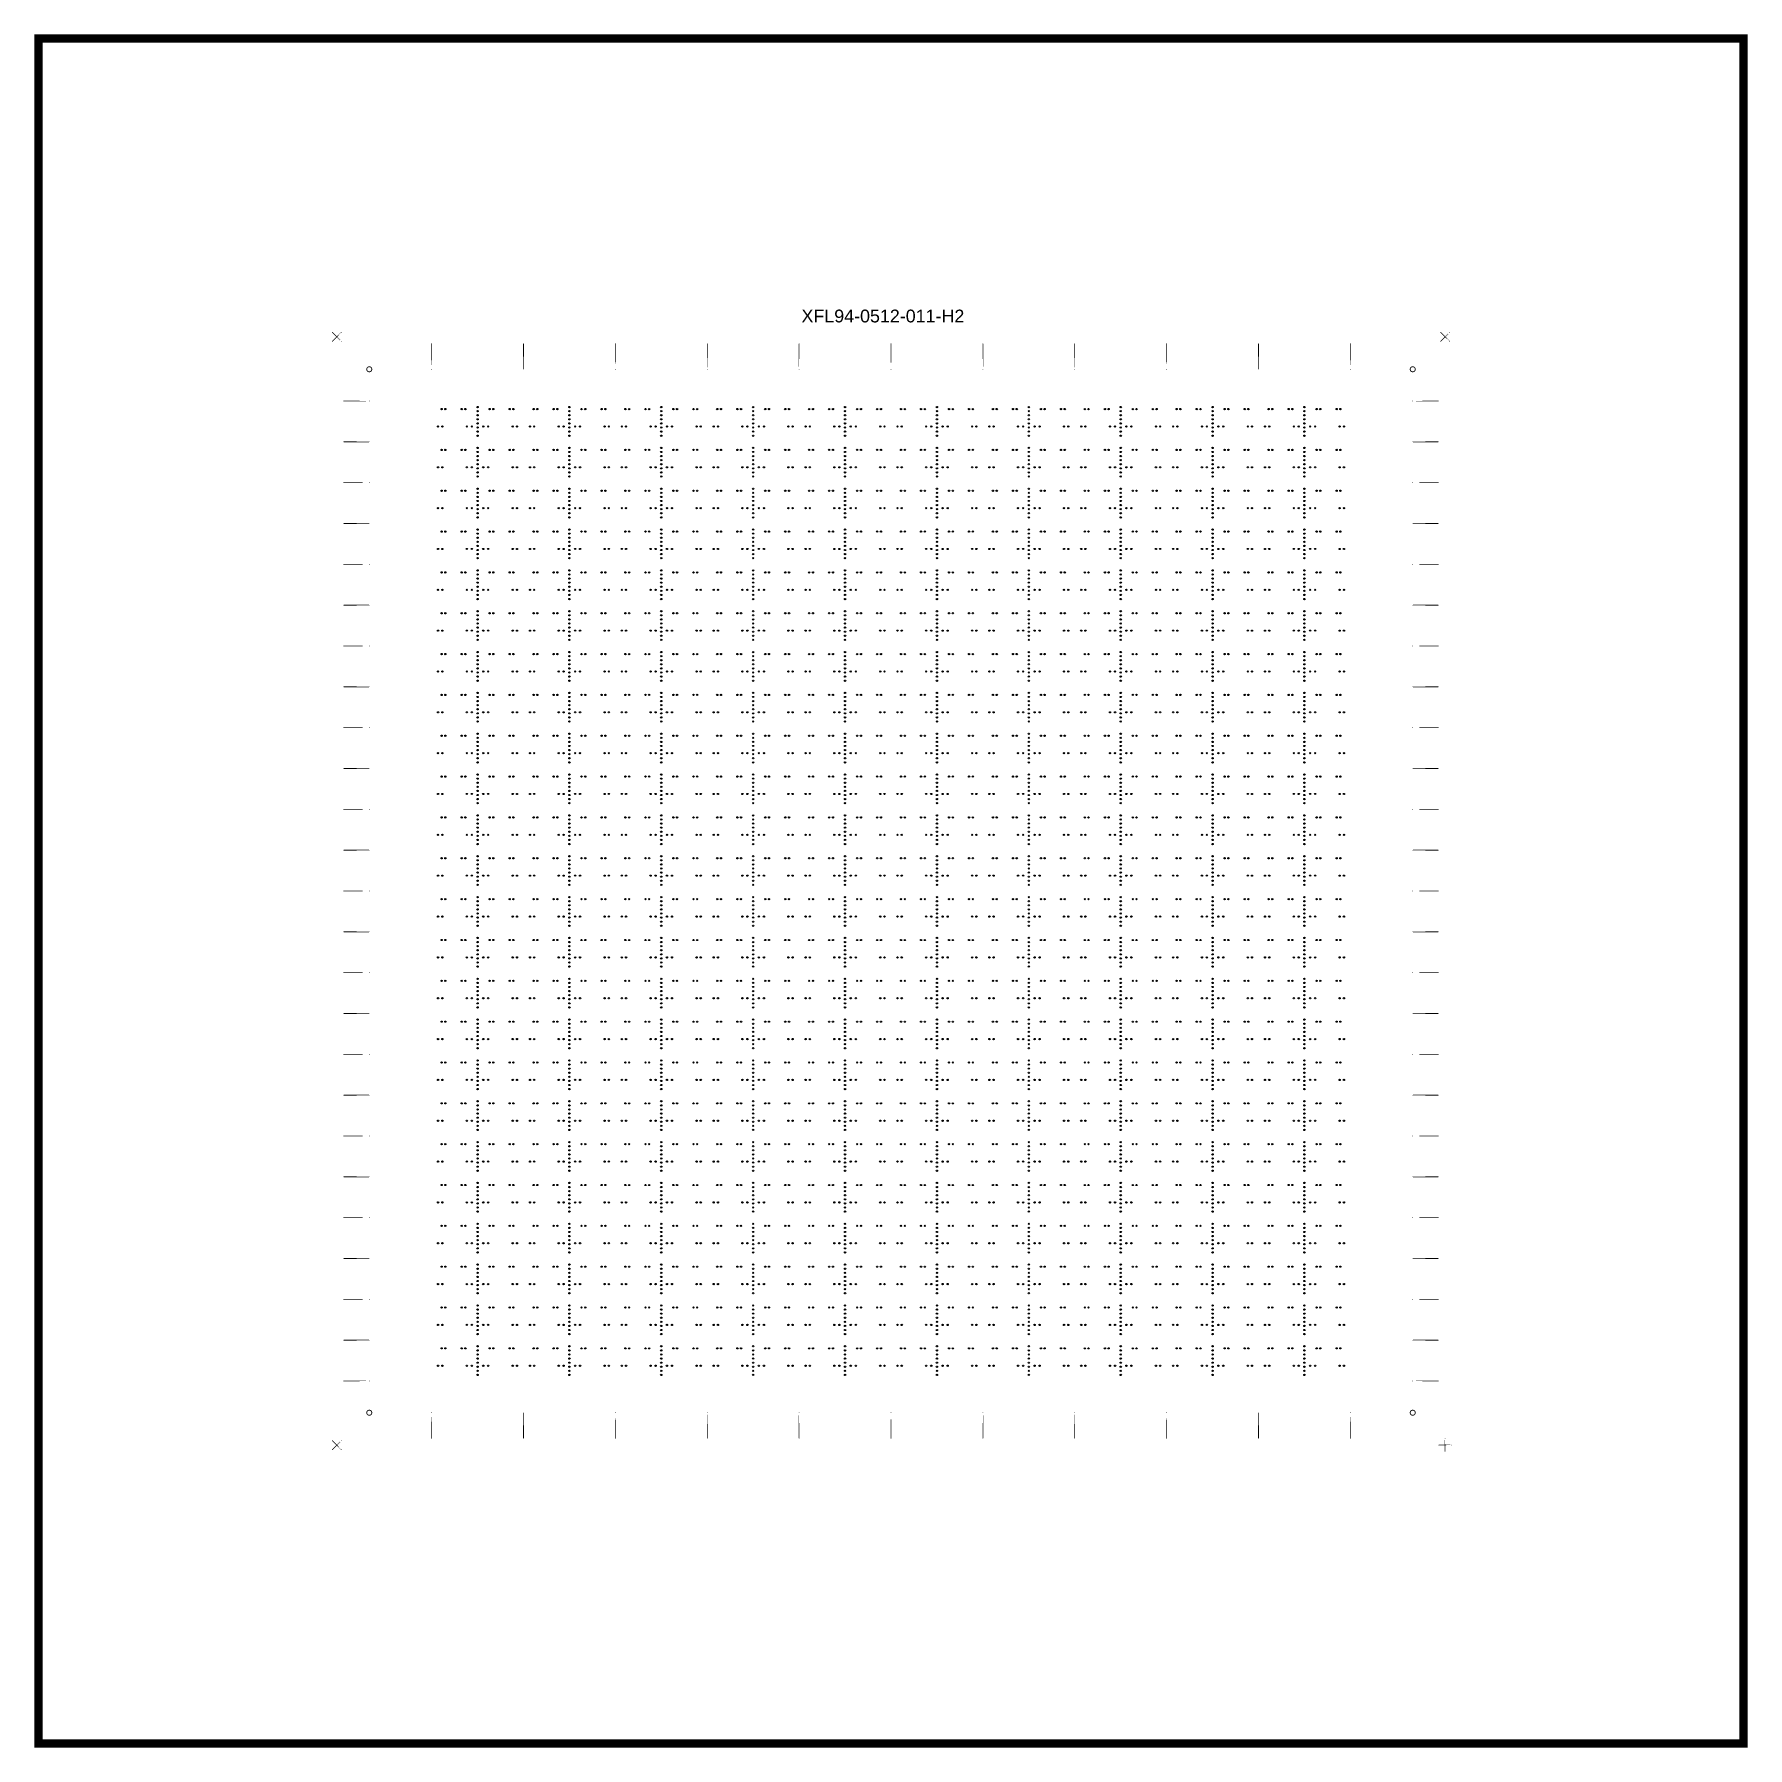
# Model space of a CAD drawing. Extents: x -100 to 100, y -100 to 100.
import ezdxf

# ---------------------------------------------------------------- set-up
doc = ezdxf.new("R2010")
doc.units = 0
doc.layers.get('0').update_dxf_attribs({"linetype": 'continuous'})
doc.layers.add('H2', color=7, linetype='continuous')
doc.styles.get("Standard").update_dxf_attribs({"font": 'ARIAL.TTF'})

# ---------------------------------------------------------------- blocks, each defined once
blk = doc.blocks.new('LDI_XFL94-0512-011_H2_B1')
at = {"layer": 'H2'}
for centre in [(-52.71, -53.65), (-52.28, -53.65), (-50.36, -53.65), (-49.92, -53.65), (-48.5, -53.41), (-48.5, -53.89), (-47.08, -53.65), (-46.65, -53.65), (-44.73, -53.65), (-44.29, -53.65), (-41.93, -53.65), (-41.5, -53.65), (-39.58, -53.65), (-39.14, -53.65), (-37.72, -53.41), (-37.72, -53.89), (-36.31, -53.65), (-35.87, -53.65), (-33.95, -53.65), (-33.51, -53.65), (-31.16, -53.65), (-30.72, -53.65), (-28.8, -53.65), (-28.37, -53.65), (-26.95, -53.41), (-26.95, -53.89), (-25.53, -53.65), (-25.09, -53.65), (-23.17, -53.65), (-22.74, -53.65), (-20.38, -53.65), (-19.94, -53.65), (-18.02, -53.65), (-17.59, -53.65), (-16.17, -53.41), (-16.17, -53.89), (-14.75, -53.65), (-14.31, -53.65), (-12.4, -53.65), (-11.96, -53.65), (-9.6, -53.65), (-9.16, -53.65), (-7.25, -53.65), (-6.81, -53.65), (-5.39, -53.41), (-5.39, -53.89), (-3.97, -53.65), (-3.53, -53.65), (-1.62, -53.65), (-1.18, -53.65), (1.18, -53.65), (1.62, -53.65), (3.53, -53.65), (3.97, -53.65), (5.39, -53.41), (5.39, -53.89), (6.81, -53.65), (7.25, -53.65), (9.16, -53.65), (9.6, -53.65), (11.96, -53.65), (12.4, -53.65), (14.31, -53.65), (14.75, -53.65), (16.17, -53.41), (16.17, -53.89), (17.59, -53.65), (18.02, -53.65), (19.94, -53.65), (20.38, -53.65), (22.74, -53.65), (23.17, -53.65), (25.09, -53.65), (25.53, -53.65), (26.95, -53.41), (26.95, -53.89), (28.37, -53.65), (28.8, -53.65), (30.72, -53.65), (31.16, -53.65), (33.51, -53.65), (33.95, -53.65), (35.87, -53.65), (36.31, -53.65), (37.72, -53.41), (37.72, -53.89), (39.14, -53.65), (39.58, -53.65), (41.5, -53.65), (41.93, -53.65), (44.29, -53.65), (44.73, -53.65), (46.65, -53.65), (47.08, -53.65), (48.5, -53.41), (48.5, -53.89), (49.92, -53.65), (50.36, -53.65), (52.28, -53.65), (52.71, -53.65), (-53.13, -55.69), (-52.63, -55.69), (-49.76, -55.69), (-49.17, -55.69), (-48.5, -54.37), (-48.5, -54.85), (-48.5, -55.33), (-48.5, -55.81), (-48.5, -56.29), (-47.83, -55.69), (-47.25, -55.69), (-44.37, -55.69), (-43.87, -55.69), (-42.35, -55.69), (-41.86, -55.69), (-38.98, -55.69), (-38.4, -55.69), (-37.72, -54.37), (-37.72, -54.85), (-37.72, -55.33), (-37.72, -55.81), (-37.72, -56.29), (-37.05, -55.69), (-36.47, -55.69), (-33.59, -55.69), (-33.1, -55.69), (-31.57, -55.69), (-31.08, -55.69), (-28.2, -55.69), (-27.62, -55.69), (-26.95, -54.37), (-26.95, -54.85), (-26.95, -55.33), (-26.95, -55.81), (-26.95, -56.29), (-26.28, -55.69), (-25.69, -55.69), (-22.81, -55.69), (-22.32, -55.69), (-20.8, -55.69), (-20.3, -55.69), (-17.43, -55.69), (-16.84, -55.69), (-16.17, -54.37), (-16.17, -54.85), (-16.17, -55.33), (-16.17, -55.81), (-16.17, -56.29), (-15.5, -55.69), (-14.91, -55.69), (-12.04, -55.69), (-11.54, -55.69), (-10.02, -55.69), (-9.52, -55.69), (-6.65, -55.69), (-6.06, -55.69), (-5.39, -54.37), (-5.39, -54.85), (-5.39, -55.33), (-5.39, -55.81), (-5.39, -56.29), (-4.72, -55.69), (-4.13, -55.69), (-1.26, -55.69), (-0.76, -55.69), (0.76, -55.69), (1.26, -55.69), (4.13, -55.69), (4.72, -55.69), (5.39, -54.37), (5.39, -54.85), (5.39, -55.33), (5.39, -55.81), (5.39, -56.29), (6.06, -55.69), (6.65, -55.69), (9.52, -55.69), (10.02, -55.69), (11.54, -55.69), (12.04, -55.69), (14.91, -55.69), (15.5, -55.69), (16.17, -54.37), (16.17, -54.85), (16.17, -55.33), (16.17, -55.81), (16.17, -56.29), (16.84, -55.69), (17.43, -55.69), (20.3, -55.69), (20.8, -55.69), (22.32, -55.69), (22.81, -55.69), (25.69, -55.69), (26.28, -55.69), (26.95, -54.37), (26.95, -54.85), (26.95, -55.33), (26.95, -55.81), (26.95, -56.29), (27.62, -55.69), (28.2, -55.69), (31.08, -55.69), (31.57, -55.69), (33.1, -55.69), (33.59, -55.69), (36.47, -55.69), (37.05, -55.69), (37.72, -54.37), (37.72, -54.85), (37.72, -55.33), (37.72, -55.81), (37.72, -56.29), (38.4, -55.69), (38.98, -55.69), (41.86, -55.69), (42.35, -55.69), (43.87, -55.69), (44.37, -55.69), (47.25, -55.69), (47.83, -55.69), (48.5, -54.37), (48.5, -54.85), (48.5, -55.33), (48.5, -55.81), (48.5, -56.29), (49.17, -55.69), (49.76, -55.69), (52.63, -55.69), (53.13, -55.69), (-48.5, -56.77), (-37.72, -56.77), (-26.95, -56.77), (-16.17, -56.77), (-5.39, -56.77), (5.39, -56.77), (16.17, -56.77), (26.95, -56.77), (37.72, -56.77), (48.5, -56.77)]:
    blk.add_circle(centre, 0.075, dxfattribs=at)
blk = doc.blocks.new('cutlineendpoint')
at = {"const_width": 0.04}
blk.add_lwpolyline([(-0.02, 0, 1), (0.02, 0, 1)], format="xyb", close=True, dxfattribs=at)

msp = doc.modelspace()

# ---------------------------------------------------------------- linework, layer by layer
at = {"layer": 'H2'}
for points, const_width in [([(-100, 100), (100, 100), (100, -100), (-100, -100)], 1), ([(-64.47, 65.53), (-65.53, 64.47)], 0.08), ([(-64.47, 64.47), (-65.53, 65.53)], 0.08), ([(65.53, 65.53), (64.47, 64.47)], 0.08), ([(65.53, 64.47), (64.47, 65.53)], 0.08), ([(-53.89, 61.2), (-53.89, 64.2)], 0.08), ([(-43.11, 61.2), (-43.11, 64.2)], 0.08), ([(-32.34, 61.2), (-32.34, 64.2)], 0.08), ([(-21.56, 61.2), (-21.56, 64.2)], 0.08), ([(-10.78, 61.2), (-10.78, 64.2)], 0.08), ([(0, 61.2), (0, 64.2)], 0.08), ([(10.78, 61.2), (10.78, 64.2)], 0.08), ([(21.56, 61.2), (21.56, 64.2)], 0.08), ([(32.34, 61.2), (32.34, 64.2)], 0.08), ([(43.11, 61.2), (43.11, 64.2)], 0.08), ([(53.89, 61.2), (53.89, 64.2)], 0.08), ([(-61.2, 57.49), (-64.2, 57.49)], 0.08), ([(61.2, 57.49), (64.2, 57.49)], 0.08), ([(-61.2, 52.69), (-64.2, 52.69)], 0.08), ([(61.2, 52.69), (64.2, 52.69)], 0.08), ([(-61.2, 47.9), (-64.2, 47.9)], 0.08), ([(61.2, 47.9), (64.2, 47.9)], 0.08), ([(-61.2, 43.11), (-64.2, 43.11)], 0.08), ([(61.2, 43.11), (64.2, 43.11)], 0.08), ([(-61.2, 38.32), (-64.2, 38.32)], 0.08), ([(61.2, 38.32), (64.2, 38.32)], 0.08), ([(-61.2, 33.53), (-64.2, 33.53)], 0.08), ([(61.2, 33.53), (64.2, 33.53)], 0.08), ([(-61.2, 28.74), (-64.2, 28.74)], 0.08), ([(61.2, 28.74), (64.2, 28.74)], 0.08), ([(-61.2, 23.95), (-64.2, 23.95)], 0.08), ([(61.2, 23.95), (64.2, 23.95)], 0.08), ([(-61.2, 19.16), (-64.2, 19.16)], 0.08), ([(61.2, 19.16), (64.2, 19.16)], 0.08), ([(-61.2, 14.37), (-64.2, 14.37)], 0.08), ([(61.2, 14.37), (64.2, 14.37)], 0.08), ([(-61.2, 9.58), (-64.2, 9.58)], 0.08), ([(61.2, 9.58), (64.2, 9.58)], 0.08), ([(-61.2, 4.79), (-64.2, 4.79)], 0.08), ([(61.2, 4.79), (64.2, 4.79)], 0.08), ([(-61.2, 0), (-64.2, 0)], 0.08), ([(61.2, 0), (64.2, 0)], 0.08), ([(-61.2, -4.79), (-64.2, -4.79)], 0.08), ([(61.2, -4.79), (64.2, -4.79)], 0.08), ([(-61.2, -9.58), (-64.2, -9.58)], 0.08), ([(61.2, -9.58), (64.2, -9.58)], 0.08), ([(-61.2, -14.37), (-64.2, -14.37)], 0.08), ([(61.2, -14.37), (64.2, -14.37)], 0.08), ([(-61.2, -19.16), (-64.2, -19.16)], 0.08), ([(61.2, -19.16), (64.2, -19.16)], 0.08), ([(-61.2, -23.95), (-64.2, -23.95)], 0.08), ([(61.2, -23.95), (64.2, -23.95)], 0.08), ([(-61.2, -28.74), (-64.2, -28.74)], 0.08), ([(61.2, -28.74), (64.2, -28.74)], 0.08), ([(-61.2, -33.53), (-64.2, -33.53)], 0.08), ([(61.2, -33.53), (64.2, -33.53)], 0.08), ([(-61.2, -38.32), (-64.2, -38.32)], 0.08), ([(61.2, -38.32), (64.2, -38.32)], 0.08), ([(-61.2, -43.11), (-64.2, -43.11)], 0.08), ([(61.2, -43.11), (64.2, -43.11)], 0.08), ([(-61.2, -47.9), (-64.2, -47.9)], 0.08), ([(61.2, -47.9), (64.2, -47.9)], 0.08), ([(-61.2, -52.69), (-64.2, -52.69)], 0.08), ([(61.2, -52.69), (64.2, -52.69)], 0.08), ([(-61.2, -57.49), (-64.2, -57.49)], 0.08), ([(61.2, -57.49), (64.2, -57.49)], 0.08), ([(-53.89, -61.2), (-53.89, -64.2)], 0.08), ([(-43.11, -61.2), (-43.11, -64.2)], 0.08), ([(-32.34, -61.2), (-32.34, -64.2)], 0.08), ([(-21.56, -61.2), (-21.56, -64.2)], 0.08), ([(-10.78, -61.2), (-10.78, -64.2)], 0.08), ([(0, -61.2), (0, -64.2)], 0.08), ([(10.78, -61.2), (10.78, -64.2)], 0.08), ([(21.56, -61.2), (21.56, -64.2)], 0.08), ([(32.34, -61.2), (32.34, -64.2)], 0.08), ([(43.11, -61.2), (43.11, -64.2)], 0.08), ([(53.89, -61.2), (53.89, -64.2)], 0.08), ([(65, -64.25), (65, -65.75)], 0.08), ([(-64.47, -64.47), (-65.53, -65.53)], 0.08), ([(-64.47, -65.53), (-65.53, -64.47)], 0.08), ([(65.75, -65), (64.25, -65)], 0.08)]:
    msp.add_lwpolyline(points, close=True, dxfattribs=dict(at, const_width=const_width))
at = {"layer": 'H2', "const_width": 0.1}
for points in [[(-61.5, 61.2, 1), (-60.9, 61.2, 1)], [(60.9, 61.2, 1), (61.5, 61.2, 1)], [(-61.5, -61.2, 1), (-60.9, -61.2, 1)], [(60.9, -61.2, 1), (61.5, -61.2, 1)]]:
    msp.add_lwpolyline(points, format="xyb", close=True, dxfattribs=at)

# ---------------------------------------------------------------- block references
at = {"layer": 'H2'}
for name, p in [('cutlineendpoint', (-65.53, 65.53)), ('cutlineendpoint', (-65.53, 64.47)), ('cutlineendpoint', (-64.47, 65.53)), ('cutlineendpoint', (-64.47, 64.47)), ('cutlineendpoint', (64.47, 65.53)), ('cutlineendpoint', (64.47, 64.47)), ('cutlineendpoint', (65.53, 65.53)), ('cutlineendpoint', (65.53, 64.47)), ('cutlineendpoint', (-53.89, 64.2)), ('cutlineendpoint', (-43.11, 64.2)), ('cutlineendpoint', (-32.34, 64.2)), ('cutlineendpoint', (-21.56, 64.2)), ('cutlineendpoint', (-10.78, 64.2)), ('cutlineendpoint', (0, 64.2)), ('cutlineendpoint', (10.78, 64.2)), ('cutlineendpoint', (21.56, 64.2)), ('cutlineendpoint', (32.34, 64.2)), ('cutlineendpoint', (43.11, 64.2)), ('cutlineendpoint', (53.89, 64.2)), ('cutlineendpoint', (-53.89, 61.2)), ('cutlineendpoint', (-43.11, 61.2)), ('cutlineendpoint', (-32.34, 61.2)), ('cutlineendpoint', (-21.56, 61.2)), ('cutlineendpoint', (-10.78, 61.2)), ('cutlineendpoint', (0, 61.2)), ('cutlineendpoint', (10.78, 61.2)), ('cutlineendpoint', (21.56, 61.2)), ('cutlineendpoint', (32.34, 61.2)), ('cutlineendpoint', (43.11, 61.2)), ('cutlineendpoint', (53.89, 61.2)), ('cutlineendpoint', (-64.2, 57.49)), ('cutlineendpoint', (-61.2, 57.49)), ('LDI_XFL94-0512-011_H2_B1', (0, 110.18)), ('cutlineendpoint', (61.2, 57.49)), ('cutlineendpoint', (64.2, 57.49)), ('cutlineendpoint', (-64.2, 52.69)), ('cutlineendpoint', (-61.2, 52.69)), ('cutlineendpoint', (61.2, 52.69)), ('cutlineendpoint', (64.2, 52.69)), ('LDI_XFL94-0512-011_H2_B1', (0, 105.39)), ('cutlineendpoint', (-64.2, 47.9)), ('cutlineendpoint', (-61.2, 47.9)), ('LDI_XFL94-0512-011_H2_B1', (0, 100.6)), ('cutlineendpoint', (61.2, 47.9)), ('cutlineendpoint', (64.2, 47.9)), ('cutlineendpoint', (-64.2, 43.11)), ('cutlineendpoint', (-61.2, 43.11)), ('LDI_XFL94-0512-011_H2_B1', (0, 95.81)), ('cutlineendpoint', (61.2, 43.11)), ('cutlineendpoint', (64.2, 43.11)), ('cutlineendpoint', (-64.2, 38.32)), ('cutlineendpoint', (-61.2, 38.32)), ('cutlineendpoint', (61.2, 38.32)), ('cutlineendpoint', (64.2, 38.32)), ('LDI_XFL94-0512-011_H2_B1', (0, 91.02)), ('cutlineendpoint', (-64.2, 33.53)), ('cutlineendpoint', (-61.2, 33.53)), ('LDI_XFL94-0512-011_H2_B1', (0, 86.23)), ('cutlineendpoint', (61.2, 33.53)), ('cutlineendpoint', (64.2, 33.53)), ('cutlineendpoint', (-64.2, 28.74)), ('cutlineendpoint', (-61.2, 28.74)), ('cutlineendpoint', (61.2, 28.74)), ('cutlineendpoint', (64.2, 28.74)), ('LDI_XFL94-0512-011_H2_B1', (0, 81.44)), ('cutlineendpoint', (-64.2, 23.95)), ('cutlineendpoint', (-61.2, 23.95)), ('LDI_XFL94-0512-011_H2_B1', (0, 76.65)), ('cutlineendpoint', (61.2, 23.95)), ('cutlineendpoint', (64.2, 23.95)), ('cutlineendpoint', (-64.2, 19.16)), ('cutlineendpoint', (-61.2, 19.16)), ('LDI_XFL94-0512-011_H2_B1', (0, 71.86)), ('cutlineendpoint', (61.2, 19.16)), ('cutlineendpoint', (64.2, 19.16)), ('cutlineendpoint', (-64.2, 14.37)), ('cutlineendpoint', (-61.2, 14.37)), ('cutlineendpoint', (61.2, 14.37)), ('cutlineendpoint', (64.2, 14.37)), ('LDI_XFL94-0512-011_H2_B1', (0, 67.07)), ('cutlineendpoint', (-64.2, 9.58)), ('cutlineendpoint', (-61.2, 9.58)), ('LDI_XFL94-0512-011_H2_B1', (0, 62.28)), ('cutlineendpoint', (61.2, 9.58)), ('cutlineendpoint', (64.2, 9.58)), ('cutlineendpoint', (-64.2, 4.79)), ('cutlineendpoint', (-61.2, 4.79)), ('LDI_XFL94-0512-011_H2_B1', (0, 57.49)), ('cutlineendpoint', (61.2, 4.79)), ('cutlineendpoint', (64.2, 4.79)), ('cutlineendpoint', (-64.2, 0)), ('cutlineendpoint', (-61.2, 0)), ('cutlineendpoint', (61.2, 0)), ('cutlineendpoint', (64.2, 0)), ('LDI_XFL94-0512-011_H2_B1', (0, 52.69)), ('cutlineendpoint', (-64.2, -4.79)), ('cutlineendpoint', (-61.2, -4.79)), ('LDI_XFL94-0512-011_H2_B1', (0, 47.9)), ('cutlineendpoint', (61.2, -4.79)), ('cutlineendpoint', (64.2, -4.79)), ('cutlineendpoint', (-64.2, -9.58)), ('cutlineendpoint', (-61.2, -9.58)), ('cutlineendpoint', (61.2, -9.58)), ('cutlineendpoint', (64.2, -9.58)), ('LDI_XFL94-0512-011_H2_B1', (0, 43.11)), ('cutlineendpoint', (-64.2, -14.37)), ('cutlineendpoint', (-61.2, -14.37)), ('LDI_XFL94-0512-011_H2_B1', (0, 38.32)), ('cutlineendpoint', (61.2, -14.37)), ('cutlineendpoint', (64.2, -14.37)), ('cutlineendpoint', (-64.2, -19.16)), ('cutlineendpoint', (-61.2, -19.16)), ('LDI_XFL94-0512-011_H2_B1', (0, 33.53)), ('cutlineendpoint', (61.2, -19.16)), ('cutlineendpoint', (64.2, -19.16)), ('cutlineendpoint', (-64.2, -23.95)), ('cutlineendpoint', (-61.2, -23.95)), ('cutlineendpoint', (61.2, -23.95)), ('cutlineendpoint', (64.2, -23.95)), ('LDI_XFL94-0512-011_H2_B1', (0, 28.74)), ('cutlineendpoint', (-64.2, -28.74)), ('cutlineendpoint', (-61.2, -28.74)), ('LDI_XFL94-0512-011_H2_B1', (0, 23.95)), ('cutlineendpoint', (61.2, -28.74)), ('cutlineendpoint', (64.2, -28.74)), ('cutlineendpoint', (-64.2, -33.53)), ('cutlineendpoint', (-61.2, -33.53)), ('cutlineendpoint', (61.2, -33.53)), ('cutlineendpoint', (64.2, -33.53)), ('LDI_XFL94-0512-011_H2_B1', (0, 19.16)), ('cutlineendpoint', (-64.2, -38.32)), ('cutlineendpoint', (-61.2, -38.32)), ('LDI_XFL94-0512-011_H2_B1', (0, 14.37)), ('cutlineendpoint', (61.2, -38.32)), ('cutlineendpoint', (64.2, -38.32)), ('cutlineendpoint', (-64.2, -43.11)), ('cutlineendpoint', (-61.2, -43.11)), ('LDI_XFL94-0512-011_H2_B1', (0, 9.58)), ('cutlineendpoint', (61.2, -43.11)), ('cutlineendpoint', (64.2, -43.11)), ('cutlineendpoint', (-64.2, -47.9)), ('cutlineendpoint', (-61.2, -47.9)), ('cutlineendpoint', (61.2, -47.9)), ('cutlineendpoint', (64.2, -47.9)), ('LDI_XFL94-0512-011_H2_B1', (0, 4.79)), ('cutlineendpoint', (-64.2, -52.69)), ('cutlineendpoint', (-61.2, -52.69)), ('LDI_XFL94-0512-011_H2_B1', (0, 0)), ('cutlineendpoint', (61.2, -52.69)), ('cutlineendpoint', (64.2, -52.69)), ('cutlineendpoint', (-64.2, -57.49)), ('cutlineendpoint', (-61.2, -57.49)), ('cutlineendpoint', (61.2, -57.49)), ('cutlineendpoint', (64.2, -57.49)), ('cutlineendpoint', (-53.89, -61.2)), ('cutlineendpoint', (-43.11, -61.2)), ('cutlineendpoint', (-32.34, -61.2)), ('cutlineendpoint', (-21.56, -61.2)), ('cutlineendpoint', (-10.78, -61.2)), ('cutlineendpoint', (0, -61.2)), ('cutlineendpoint', (10.78, -61.2)), ('cutlineendpoint', (21.56, -61.2)), ('cutlineendpoint', (32.34, -61.2)), ('cutlineendpoint', (43.11, -61.2)), ('cutlineendpoint', (53.89, -61.2)), ('cutlineendpoint', (-53.89, -64.2)), ('cutlineendpoint', (-43.11, -64.2)), ('cutlineendpoint', (-32.34, -64.2)), ('cutlineendpoint', (-21.56, -64.2)), ('cutlineendpoint', (-10.78, -64.2)), ('cutlineendpoint', (0, -64.2)), ('cutlineendpoint', (10.78, -64.2)), ('cutlineendpoint', (21.56, -64.2)), ('cutlineendpoint', (32.34, -64.2)), ('cutlineendpoint', (43.11, -64.2)), ('cutlineendpoint', (53.89, -64.2)), ('cutlineendpoint', (65, -64.25)), ('cutlineendpoint', (-65.53, -64.47)), ('cutlineendpoint', (-65.53, -65.53)), ('cutlineendpoint', (-64.47, -64.47)), ('cutlineendpoint', (-64.47, -65.53)), ('cutlineendpoint', (64.25, -65)), ('cutlineendpoint', (65, -65.75)), ('cutlineendpoint', (65.75, -65))]:
    msp.add_blockref(name, p, dxfattribs=at)

# ---------------------------------------------------------------- texts
msp.add_text('XFL94-0512-011-H2', height=1.5, dxfattribs=at).set_placement((-10.5, 66.7))

doc.saveas('drawing.dxf')
